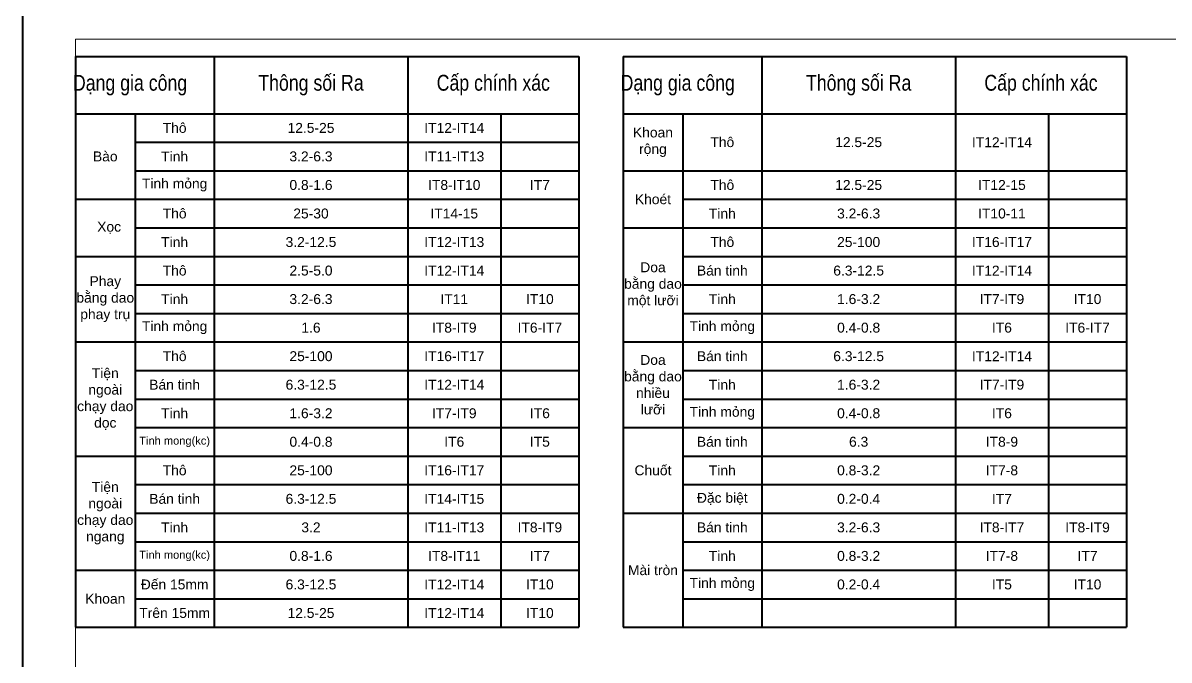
# Model space of a CAD drawing. Header units: millimetres. Extents: x -11382 to 23553, y -372 to 10786.
# Drawn here: x 546 to 1703, y 2303 to 2946 of the extents above; entities that cross this region are included whole.
import ezdxf

# ---------------------------------------------------------------- set-up
doc = ezdxf.new("R2010")
doc.units = ezdxf.units.MM
doc.header["$LTSCALE"] = 0.2
doc.layers.add('đường bao thấy', color=7, linetype='Continuous', lineweight=40)
doc.layers.add('đường kích thước', color=90, linetype='Continuous', lineweight=15)
doc.styles.add('nhat 2.5', font='arial.ttf', dxfattribs={"width": 0.8, "height": 2.5})
doc.styles.add('nhat5', font='arial.ttf', dxfattribs={"height": 10})

msp = doc.modelspace()

# ---------------------------------------------------------------- linework, layer by layer
at = {"layer": 'đường bao thấy', "ltscale": 0.2}
for p, q in [((598.903, 2912.169), (1106.903, 2912.169)), ((934.103, 2912.169), (934.103, 2768.169)), ((1106.903, 2912.169), (1106.903, 2768.169)), ((1151.637, 2912.169), (1659.637, 2912.169)), ((1486.837, 2912.169), (1486.837, 2768.169)), ((1659.637, 2912.169), (1659.637, 2768.169)), ((598.903, 2854.569), (1106.903, 2854.569)), ((1028.103, 2854.569), (1028.103, 2768.169)), ((1151.637, 2854.569), (1659.637, 2854.569)), ((1580.837, 2854.569), (1580.837, 2768.169)), ((658.903, 2825.769), (1106.903, 2825.769)), ((658.903, 2796.969), (1106.903, 2796.969)), ((1151.637, 2796.969), (1659.637, 2796.969)), ((598.903, 2768.169), (1106.903, 2768.169)), ((598.903, 2768.169), (1106.903, 2768.169)), ((934.103, 2768.169), (934.103, 2624.169)), ((1028.103, 2768.169), (1028.103, 2624.169)), ((1106.903, 2768.169), (1106.903, 2624.169)), ((1211.637, 2768.169), (1659.637, 2768.169)), ((1486.837, 2768.169), (1486.837, 2624.169)), ((1580.837, 2768.169), (1580.837, 2624.169)), ((1659.637, 2768.169), (1659.637, 2624.169)), ((658.903, 2739.369), (1106.903, 2739.369)), ((1151.637, 2739.369), (1659.637, 2739.369)), ((598.903, 2710.569), (1106.903, 2710.569)), ((1211.637, 2710.569), (1659.637, 2710.569)), ((658.903, 2681.769), (1106.903, 2681.769)), ((1211.637, 2681.769), (1659.637, 2681.769)), ((658.903, 2652.969), (1106.903, 2652.969)), ((1211.637, 2652.969), (1659.637, 2652.969)), ((598.903, 2624.169), (1106.903, 2624.169)), ((598.903, 2624.169), (1106.903, 2624.169)), ((934.103, 2624.169), (934.103, 2480.169)), ((1028.103, 2624.169), (1028.103, 2480.169)), ((1106.903, 2624.169), (1106.903, 2480.169)), ((1151.637, 2624.169), (1659.637, 2624.169)), ((1151.637, 2624.169), (1659.637, 2624.169)), ((1486.837, 2624.169), (1486.837, 2480.169)), ((1580.837, 2624.169), (1580.837, 2480.169)), ((1659.637, 2624.169), (1659.637, 2480.169)), ((658.903, 2595.369), (1106.903, 2595.369)), ((1211.637, 2595.369), (1659.637, 2595.369)), ((658.903, 2566.569), (1106.903, 2566.569)), ((1211.637, 2566.569), (1659.637, 2566.569)), ((658.903, 2537.769), (1106.903, 2537.769)), ((1151.637, 2537.769), (1659.637, 2537.769)), ((598.903, 2508.969), (1106.903, 2508.969)), ((1211.637, 2508.969), (1659.637, 2508.969)), ((658.903, 2480.169), (1106.903, 2480.169)), ((658.903, 2480.169), (1106.903, 2480.169)), ((934.103, 2480.169), (934.103, 2336.169)), ((1028.103, 2480.169), (1028.103, 2336.169)), ((1106.903, 2480.169), (1106.903, 2336.169)), ((1211.637, 2480.169), (1659.637, 2480.169)), ((1211.637, 2480.169), (1659.637, 2480.169)), ((1486.837, 2480.169), (1486.837, 2336.169)), ((1580.837, 2480.169), (1580.837, 2336.169)), ((1659.637, 2480.169), (1659.637, 2336.169)), ((658.903, 2451.369), (1106.903, 2451.369)), ((1151.637, 2451.369), (1659.637, 2451.369)), ((658.903, 2422.569), (1106.903, 2422.569)), ((1211.637, 2422.569), (1659.637, 2422.569)), ((598.903, 2393.769), (1106.903, 2393.769)), ((1211.637, 2393.769), (1659.637, 2393.769)), ((658.903, 2364.969), (1106.903, 2364.969)), ((1211.637, 2364.969), (1659.637, 2364.969)), ((598.903, 2336.169), (1106.903, 2336.169)), ((598.903, 2336.169), (1106.903, 2336.169)), ((1151.637, 2336.169), (1659.637, 2336.169)), ((1151.637, 2336.169), (1659.637, 2336.169))]:
    msp.add_line(p, q, dxfattribs=at)
at = {"layer": 'đường bao thấy', "ltscale": 5}
for p, q in [((598.903, 2912.169), (598.903, 2336.169)), ((738.903, 2912.169), (738.903, 2336.169)), ((1151.637, 2912.169), (1151.637, 2336.169)), ((1291.637, 2912.169), (1291.637, 2336.169)), ((658.903, 2854.569), (658.903, 2336.169)), ((1211.637, 2854.569), (1211.637, 2336.169))]:
    msp.add_line(p, q, dxfattribs=at)
at = {"layer": 'đường bao thấy', "ltscale": 0.5}
msp.add_lwpolyline([(545.781, 3408.215), (3405.076, 3408.215), (3405.076, 1397.743), (545.781, 1397.743)], close=True, dxfattribs=at)
at = {"layer": 'đường kích thước'}
msp.add_lwpolyline([(598.903, 2929.726), (2253.421, 2929.726), (2253.421, 1995.918), (598.903, 1995.918)], close=True, dxfattribs=at)

# ---------------------------------------------------------------- texts
at = {"layer": 'đường bao thấy', "ltscale": 0.2, "char_height": 16, "attachment_point": 5, "style": 'nhat 2.5'}
for s, insert, width in [('Dạng gia công', (653.903, 2883.369), 110), ('Thông sối Ra', (836.503, 2883.369), 195.2), ('Cấp chính xác', (1020.503, 2883.369), 172.8), ('Dạng gia công', (1206.637, 2883.369), 110), ('Thông sối Ra', (1389.237, 2883.369), 195.2), ('Cấp chính xác', (1573.237, 2883.369), 172.8)]:
    msp.add_mtext(s, dxfattribs=dict(at, insert=insert, width=width))
at = {"layer": 'đường kích thước', "attachment_point": 5, "style": 'nhat5'}
for s, insert, char_height, width in [('Thô', (698.903, 2840.169), 10, 80), ('12.5-25', (836.503, 2840.169), 10, 195.2), ('IT12-IT14', (981.103, 2840.169), 10, 94), ('Khoan rộng', (1181.637, 2825.769), 10, 60), ('Thô', (1251.637, 2825.769), 10, 80), ('12.5-25', (1389.237, 2825.769), 10, 195.2), ('IT12-IT14', (1533.837, 2825.769), 10, 94), ('Bào', (628.903, 2811.369), 10, 60), ('Tinh', (698.903, 2811.369), 10, 80), ('3.2-6.3', (836.503, 2811.369), 10, 195.2), ('IT11-IT13', (981.103, 2811.369), 10, 94), ('Tinh mỏng', (698.903, 2782.569), 10, 80), ('0.8-1.6', (836.503, 2782.569), 10, 195.2), ('IT8-IT10', (981.103, 2782.569), 10, 94), ('Thô', (1251.637, 2782.569), 10, 80), ('12.5-25', (1389.237, 2782.569), 10, 195.2), ('IT12-15', (1533.837, 2782.569), 10, 94), ('IT7', (1067.503, 2782.569), 10, 78.8), ('Khoét^I', (1181.637, 2768.169), 10, 60), ('Thô', (698.903, 2753.769), 10, 80), ('25-30', (836.503, 2753.769), 10, 195.2), ('IT14-15', (981.103, 2753.769), 10, 94), ('Tinh', (1251.637, 2753.769), 10, 80), ('3.2-6.3', (1389.237, 2753.769), 10, 195.2), ('IT10-11', (1533.837, 2753.769), 10, 94), ('  Xọc^I', (628.903, 2739.369), 10, 60), ('Tinh', (698.903, 2724.969), 10, 80), ('3.2-12.5', (836.503, 2724.969), 10, 195.2), ('IT12-IT13', (981.103, 2724.969), 10, 94), ('Thô', (1251.637, 2724.969), 10, 80), ('25-100', (1389.237, 2724.969), 10, 195.2), ('IT16-IT17', (1533.837, 2724.969), 10, 94), ('Thô', (698.903, 2696.169), 10, 80), ('2.5-5.0', (836.503, 2696.169), 10, 195.2), ('IT12-IT14', (981.103, 2696.169), 10, 94), ('Doa bằng dao một lưỡi^I', (1181.637, 2681.769), 10, 60), ('Bán tinh', (1251.637, 2696.169), 10, 80), ('6.3-12.5', (1389.237, 2696.169), 10, 195.2), ('IT12-IT14', (1533.837, 2696.169), 10, 94), ('Phay bằng dao phay trụ^I', (628.903, 2667.369), 10, 60), ('Tinh', (698.903, 2667.369), 10, 80), ('3.2-6.3', (836.503, 2667.369), 10, 195.2), ('IT11', (981.103, 2667.369), 10, 94), ('IT10', (1067.503, 2667.369), 10, 78.8), ('Tinh', (1251.637, 2667.369), 10, 80), ('1.6-3.2', (1389.237, 2667.369), 10, 195.2), ('IT7-IT9', (1533.837, 2667.369), 10, 94), ('IT10', (1620.237, 2667.369), 10, 78.8), ('Tinh mỏng', (698.903, 2638.569), 10, 80), ('1.6', (836.503, 2638.569), 10, 195.2), ('IT8-IT9', (981.103, 2638.569), 10, 94), ('IT6-IT7', (1067.503, 2638.569), 10, 78.8), ('Tinh mỏng', (1251.637, 2638.569), 10, 80), ('0.4-0.8', (1389.237, 2638.569), 10, 195.2), ('IT6', (1533.837, 2638.569), 10, 94), ('IT6-IT7', (1620.237, 2638.569), 10, 78.8), ('Thô', (698.903, 2609.769), 10, 80), ('25-100', (836.503, 2609.769), 10, 195.2), ('IT16-IT17', (981.103, 2609.769), 10, 94), ('Bán tinh', (1251.637, 2609.769), 10, 80), ('6.3-12.5', (1389.237, 2609.769), 10, 195.2), ('IT12-IT14', (1533.837, 2609.769), 10, 94), ('Doa bằng dao nhiều lưỡi', (1181.637, 2580.969), 10, 60), ('Tiện ngoài chạy dao dọc', (628.903, 2566.569), 10, 60), ('Bán tinh', (698.903, 2580.969), 10, 80), ('6.3-12.5', (836.503, 2580.969), 10, 195.2), ('IT12-IT14', (981.103, 2580.969), 10, 94), ('Tinh', (1251.637, 2580.969), 10, 80), ('1.6-3.2', (1389.237, 2580.969), 10, 195.2), ('IT7-IT9', (1533.837, 2580.969), 10, 94), ('Tinh', (698.903, 2552.169), 10, 80), ('1.6-3.2', (836.503, 2552.169), 10, 195.2), ('IT7-IT9', (981.103, 2552.169), 10, 94), ('IT6', (1067.503, 2552.169), 10, 78.8), ('Tinh mỏng', (1251.637, 2552.169), 10, 80), ('0.4-0.8', (1389.237, 2552.169), 10, 195.2), ('IT6', (1533.837, 2552.169), 10, 94), ('Tinh mong(kc)', (698.903, 2523.369), 8, 80), ('0.4-0.8', (836.503, 2523.369), 10, 195.2), ('IT6', (981.103, 2523.369), 10, 94), ('IT5', (1067.503, 2523.369), 10, 78.8), ('Bán tinh', (1251.637, 2523.369), 10, 80), ('6.3', (1389.237, 2523.369), 10, 195.2), ('IT8-9', (1533.837, 2523.369), 10, 94), ('Thô', (698.903, 2494.569), 10, 80), ('25-100', (836.503, 2494.569), 10, 195.2), ('IT16-IT17', (981.103, 2494.569), 10, 94), ('Chuốt ', (1181.637, 2494.569), 10, 60), ('Tinh', (1251.637, 2494.569), 10, 80), ('0.8-3.2', (1389.237, 2494.569), 10, 195.2), ('IT7-8', (1533.837, 2494.569), 10, 94), ('Tiện ngoài chạy dao ngang', (628.903, 2451.369), 10, 60), ('Bán tinh', (698.903, 2465.769), 10, 80), ('6.3-12.5', (836.503, 2465.769), 10, 195.2), ('IT14-IT15', (981.103, 2465.769), 10, 94), ('Đặc biệt', (1251.637, 2465.769), 10, 80), ('0.2-0.4', (1389.237, 2465.769), 10, 195.2), ('IT7', (1533.837, 2465.769), 10, 94), ('Tinh', (698.903, 2436.969), 10, 80), ('3.2', (836.503, 2436.969), 10, 195.2), ('IT11-IT13', (981.103, 2436.969), 10, 94), ('IT8-IT9', (1067.503, 2436.969), 10, 78.8), ('Bán tinh', (1251.637, 2436.969), 10, 80), ('3.2-6.3', (1389.237, 2436.969), 10, 195.2), ('IT8-IT7', (1533.837, 2436.969), 10, 94), ('IT8-IT9', (1620.237, 2436.969), 10, 78.8), ('Tinh mong(kc)', (698.903, 2408.169), 8, 80), ('0.8-1.6', (836.503, 2408.169), 10, 195.2), ('IT8-IT11', (981.103, 2408.169), 10, 94), ('IT7', (1067.503, 2408.169), 10, 78.8), ('Tinh', (1251.637, 2408.169), 10, 80), ('0.8-3.2', (1389.237, 2408.169), 10, 195.2), ('IT7-8', (1533.837, 2408.169), 10, 94), ('IT7', (1620.237, 2408.169), 10, 78.8), ('Mài tròn', (1181.637, 2393.769), 10, 60), ('Đến 15mm', (698.903, 2379.369), 10, 80), ('6.3-12.5', (836.503, 2379.369), 10, 195.2), ('IT12-IT14', (981.103, 2379.369), 10, 94), ('IT10', (1067.503, 2379.369), 10, 78.8), ('Tinh mỏng', (1251.637, 2379.369), 10, 80), ('0.2-0.4', (1389.237, 2379.369), 10, 195.2), ('IT5', (1533.837, 2379.369), 10, 94), ('IT10', (1620.237, 2379.369), 10, 78.8), ('Khoan', (628.903, 2364.969), 10, 60), ('Trên 15mm', (698.903, 2350.569), 10, 80), ('12.5-25', (836.503, 2350.569), 10, 195.2), ('IT12-IT14', (981.103, 2350.569), 10, 94), ('IT10', (1067.503, 2350.569), 10, 78.8)]:
    msp.add_mtext(s, dxfattribs=dict(at, insert=insert, char_height=char_height, width=width))

doc.saveas('drawing.dxf')
